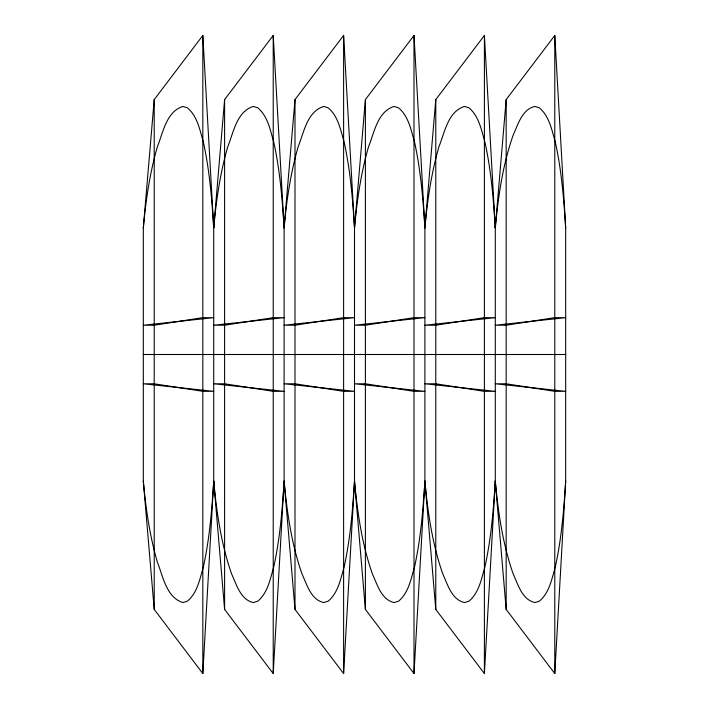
<?xml version="1.0" encoding="UTF-8"?>
<svg xmlns="http://www.w3.org/2000/svg" width="709" height="709" viewBox="0 0 709 709"><rect width="100%" height="100%" fill="white"/><g stroke="black" fill="none" stroke-linecap="round" stroke-linejoin="round"><path stroke-width="1.06" d="M565.676 481.101L554.784 673.55L506.173 609.403L495.281 481.101L484.398 673.55L435.778 609.403L424.895 481.101L414.003 673.55L365.392 609.403L354.5 481.101L343.608 673.55L294.997 609.403L284.105 481.101L273.222 673.55L224.602 609.403L213.719 481.101C211.858 510.001 209.554 539 203.261 567.324C199.77 579.156 197.368 592.892 187.371 601.188L182.975 602.561C166.358 597.572 163.097 576.364 157.389 562.29C149.759 535.836 145.797 508.477 143.324 481.101L154.216 609.403L202.827 673.55L213.719 481.101C216.653 512.545 221.164 544.149 231.666 574.06C236.514 584.508 240.511 599.752 253.361 602.561L257.766 601.188C267.754 592.892 270.164 579.156 273.647 567.324C279.949 539 282.253 510.001 284.105 481.101C287.048 512.545 291.55 544.149 302.061 574.06C306.908 584.508 310.905 599.752 323.756 602.561L328.152 601.188C338.149 592.892 340.55 579.156 344.042 567.324C350.335 539 352.648 510.001 354.5 481.101C357.442 512.545 361.944 544.149 372.447 574.06C377.303 584.508 381.291 599.752 394.151 602.561L398.547 601.188C408.544 592.892 410.945 579.156 414.437 567.324C420.729 539 423.043 510.001 424.895 481.101C427.828 512.545 432.339 544.149 442.841 574.06C447.689 584.508 451.686 599.752 464.546 602.561L468.941 601.188C478.929 592.892 481.34 579.156 484.832 567.324C491.124 539 493.429 510.001 495.281 481.101C498.223 512.545 502.734 544.149 513.236 574.06C518.084 584.508 522.081 599.752 534.932 602.561L539.327 601.188C549.324 592.892 551.726 579.156 555.218 567.324C561.51 539 563.823 510.001 565.676 481.101L565.676 227.899L554.784 35.45L506.173 99.597L495.281 227.899C493.429 198.999 491.124 170 484.832 141.676C481.34 129.844 478.929 116.108 468.941 107.812L464.546 106.439C447.928 111.428 444.667 132.636 438.951 146.71C431.32 173.164 427.367 200.523 424.895 227.899C423.043 198.999 420.729 170 414.437 141.676C410.945 129.844 408.544 116.108 398.547 107.812L394.151 106.439C377.534 111.428 374.272 132.636 368.565 146.71C360.934 173.164 356.973 200.523 354.5 227.899C352.648 198.999 350.335 170 344.042 141.676C340.55 129.844 338.149 116.108 328.152 107.812L323.756 106.439C307.148 111.428 303.877 132.636 298.17 146.71C290.539 173.164 286.578 200.523 284.105 227.899C282.253 198.999 279.949 170 273.647 141.676C270.164 129.844 267.754 116.108 257.766 107.812L253.361 106.439C236.753 111.428 233.483 132.636 227.775 146.71C220.144 173.164 216.192 200.523 213.719 227.899C211.858 198.999 209.554 170 203.261 141.676C199.77 129.844 197.368 116.108 187.371 107.812L182.975 106.439C166.358 111.428 163.097 132.636 157.389 146.71C149.759 173.164 145.797 200.523 143.324 227.899L154.216 99.597L202.827 35.45L213.719 227.899L224.602 99.597L273.222 35.45L284.105 227.899L294.997 99.597L343.608 35.45L354.5 227.899L365.392 99.597L414.003 35.45L424.895 227.899L435.778 99.597L484.398 35.45L495.281 227.899C498.223 196.455 502.734 164.851 513.236 134.94C518.084 124.492 522.081 109.248 534.932 106.439L539.327 107.812C549.324 116.108 551.726 129.844 555.218 141.676C561.51 170 563.823 198.999 565.676 227.899M143.324 354.5L565.676 354.5M554.784 35.45L554.784 673.55M506.173 99.597L506.173 609.403M495.281 227.509L495.281 481.491M484.398 35.45L484.398 673.55M435.778 99.597L435.778 609.403M424.895 227.509L424.895 481.491M414.003 35.45L414.003 673.55M365.392 99.597L365.392 609.403M354.5 227.509L354.5 481.491M343.608 35.45L343.608 673.55M294.997 99.597L294.997 609.403M284.105 227.509L284.105 481.491M273.222 35.45L273.222 673.55M224.602 99.597L224.602 609.403M213.719 227.509L213.719 481.491M202.827 35.45L202.827 673.55M154.216 99.597L154.216 609.403M143.324 227.509L143.324 481.491M202.827 317.659L154.216 325.218L143.324 325.218L213.719 317.659L202.827 317.659M273.222 317.659L224.602 325.218L213.719 325.218L284.105 317.659L273.222 317.659M343.608 317.659L294.997 325.218L284.105 325.218L354.5 317.659L343.608 317.659M414.003 317.659L365.392 325.218L354.5 325.218L424.895 317.659L414.003 317.659M484.398 317.659L435.778 325.218L424.895 325.218L495.281 317.659L484.398 317.659M554.784 317.659L506.173 325.218L495.281 325.218L565.676 317.659L554.784 317.659M154.216 383.782L143.324 383.782L213.719 391.341L202.827 391.341L154.216 383.782M224.602 383.782L213.719 383.782L284.105 391.341L273.222 391.341L224.602 383.782M294.997 383.782L284.105 383.782L354.5 391.341L343.608 391.341L294.997 383.782M365.392 383.782L354.5 383.782L424.895 391.341L414.003 391.341L365.392 383.782M435.778 383.782L424.895 383.782L495.281 391.341L484.398 391.341L435.778 383.782M506.173 383.782L495.281 383.782L565.676 391.341L554.784 391.341L506.173 383.782"/></g></svg>
